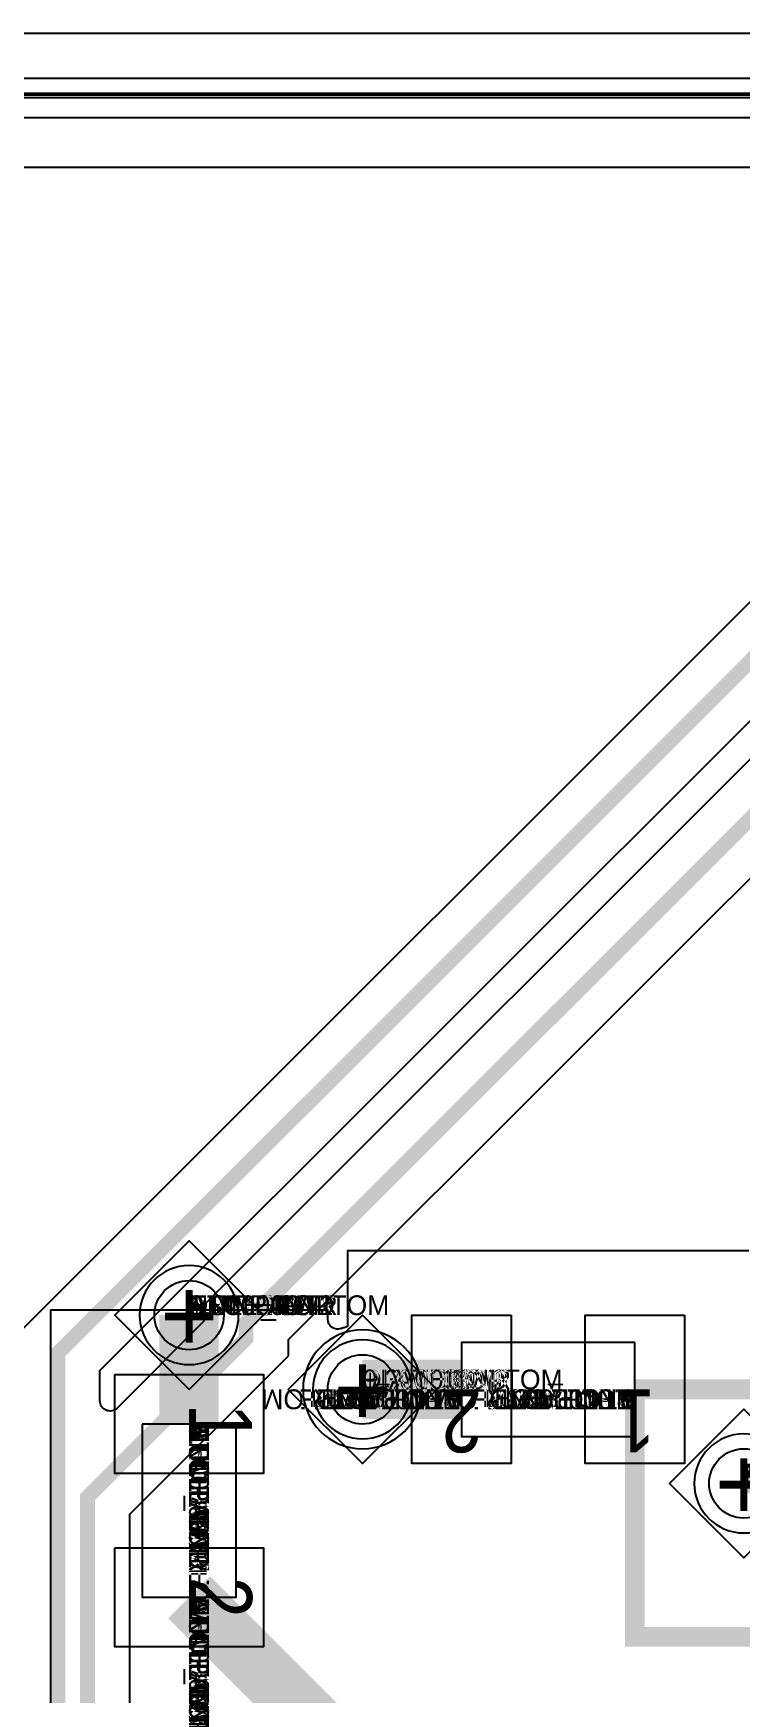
# Model space of a CAD drawing. Extents: x 0 to 323, y 0 to 320.
# Drawn here: x 10.93 to 18.07, y 101.43 to 118.2 of the extents above; entities that cross this region are included whole.
import ezdxf
from ezdxf.enums import TextEntityAlignment as Align

# ---------------------------------------------------------------- set-up
doc = ezdxf.new("R2010")
doc.units = 0
doc.header["$MEASUREMENT"] = 0
doc.layers.get('0').update_dxf_attribs({"linetype": 'CONTINUOUS'})
for name, color, linetype in [('BOARD_GEOMETRY_OUTLINE', 1, 'CONTINUOUS'), ('CDN_FIGURES', 7, 'CONTINUOUS'), ('ETCH_BOTTOM', 7, 'CONTINUOUS'), ('ETCH_GND', 3, 'CONTINUOUS'), ('ETCH_INT1', 4, 'CONTINUOUS'), ('ETCH_INT2', 5, 'CONTINUOUS'), ('ETCH_PWR', 6, 'CONTINUOUS'), ('ETCH_TOP', 2, 'CONTINUOUS'), ('MANUFACTURING_NCLEGEND-1-6', 8, 'CONTINUOUS'), ('PACKAGE_GEOMETRY_ASSEMBLY_TOP', 11, 'CONTINUOUS'), ('PACKAGE_GEOMETRY_PIN_NUMBER', 9, 'CONTINUOUS')]:
    doc.layers.add(name, color=color, linetype=linetype)

# ---------------------------------------------------------------- blocks, each defined once
blk = doc.blocks.new('PAD_INFO')
for tag in ['SHAPE_TYPE', 'PAD_HEIGHT', 'PAD_LAYER', 'PAD_TYPE', 'PAD_WIDTH']:
    blk.add_attdef(tag, (0, 0), '', height=0.2)
at = {"flags": 2}
blk.add_attdef('CDN_TYPE', (0, 0), '', height=0.2, dxfattribs=at)
blk = doc.blocks.new('DRILL_INFO')
at = {"flags": 2}
blk.add_attdef('CDN_TYPE', (0, 0), '', height=0.2, dxfattribs=at)
for tag in ['FSHAPE', 'FCHAR', 'DRILL_HEIGHT', 'DIAMETER', 'PLATED', 'DRILL_WIDTH']:
    blk.add_attdef(tag, (0, 0), '', height=0.2)
blk = doc.blocks.new('VIA0700X0300')
at = {"layer": 'ETCH_BOTTOM'}
blk.add_circle((0, 0), 0.35, dxfattribs=at)
at = {"layer": 'ETCH_GND'}
blk.add_circle((0, 0), 0.35, dxfattribs=at)
at = {"layer": 'ETCH_INT1'}
blk.add_circle((0, 0), 0.35, dxfattribs=at)
at = {"layer": 'ETCH_INT2'}
blk.add_circle((0, 0), 0.35, dxfattribs=at)
at = {"layer": 'ETCH_PWR'}
blk.add_circle((0, 0), 0.35, dxfattribs=at)
at = {"layer": 'ETCH_TOP'}
blk.add_circle((0, 0), 0.35, dxfattribs=at)
ref = blk.add_blockref('PAD_INFO', (0, 0))
ref.add_attrib('PAD_LAYER', 'ETCH_TOP', (0, 0), dxfattribs={"height": 0.2})
ref.add_attrib('SHAPE_TYPE', 'NULL', (0, 0), dxfattribs={"height": 0.2})
ref.add_attrib('PAD_TYPE', 'ANTIPAD', (0, 0), dxfattribs={"height": 0.2})
ref.add_attrib('PAD_WIDTH', '0.000000', (0, 0), dxfattribs={"height": 0.2})
ref.add_attrib('PAD_HEIGHT', '0.000000', (0, 0), dxfattribs={"height": 0.2})
ref = blk.add_blockref('PAD_INFO', (0, 0))
ref.add_attrib('PAD_LAYER', 'ETCH_GND', (0, 0), dxfattribs={"height": 0.2})
ref.add_attrib('SHAPE_TYPE', 'NULL', (0, 0), dxfattribs={"height": 0.2})
ref.add_attrib('PAD_TYPE', 'ANTIPAD', (0, 0), dxfattribs={"height": 0.2})
ref.add_attrib('PAD_WIDTH', '0.000000', (0, 0), dxfattribs={"height": 0.2})
ref.add_attrib('PAD_HEIGHT', '0.000000', (0, 0), dxfattribs={"height": 0.2})
ref = blk.add_blockref('PAD_INFO', (0, 0))
ref.add_attrib('PAD_LAYER', 'ETCH_INT1', (0, 0), dxfattribs={"height": 0.2})
ref.add_attrib('SHAPE_TYPE', 'NULL', (0, 0), dxfattribs={"height": 0.2})
ref.add_attrib('PAD_TYPE', 'ANTIPAD', (0, 0), dxfattribs={"height": 0.2})
ref.add_attrib('PAD_WIDTH', '0.000000', (0, 0), dxfattribs={"height": 0.2})
ref.add_attrib('PAD_HEIGHT', '0.000000', (0, 0), dxfattribs={"height": 0.2})
ref = blk.add_blockref('PAD_INFO', (0, 0))
ref.add_attrib('PAD_LAYER', 'ETCH_INT2', (0, 0), dxfattribs={"height": 0.2})
ref.add_attrib('SHAPE_TYPE', 'NULL', (0, 0), dxfattribs={"height": 0.2})
ref.add_attrib('PAD_TYPE', 'ANTIPAD', (0, 0), dxfattribs={"height": 0.2})
ref.add_attrib('PAD_WIDTH', '0.000000', (0, 0), dxfattribs={"height": 0.2})
ref.add_attrib('PAD_HEIGHT', '0.000000', (0, 0), dxfattribs={"height": 0.2})
ref = blk.add_blockref('PAD_INFO', (0, 0))
ref.add_attrib('PAD_LAYER', 'ETCH_PWR', (0, 0), dxfattribs={"height": 0.2})
ref.add_attrib('SHAPE_TYPE', 'NULL', (0, 0), dxfattribs={"height": 0.2})
ref.add_attrib('PAD_TYPE', 'ANTIPAD', (0, 0), dxfattribs={"height": 0.2})
ref.add_attrib('PAD_WIDTH', '0.000000', (0, 0), dxfattribs={"height": 0.2})
ref.add_attrib('PAD_HEIGHT', '0.000000', (0, 0), dxfattribs={"height": 0.2})
ref = blk.add_blockref('PAD_INFO', (0, 0))
ref.add_attrib('PAD_LAYER', 'ETCH_BOTTOM', (0, 0), dxfattribs={"height": 0.2})
ref.add_attrib('SHAPE_TYPE', 'NULL', (0, 0), dxfattribs={"height": 0.2})
ref.add_attrib('PAD_TYPE', 'ANTIPAD', (0, 0), dxfattribs={"height": 0.2})
ref.add_attrib('PAD_WIDTH', '0.000000', (0, 0), dxfattribs={"height": 0.2})
ref.add_attrib('PAD_HEIGHT', '0.000000', (0, 0), dxfattribs={"height": 0.2})
ref = blk.add_blockref('PAD_INFO', (0, 0))
ref.add_attrib('PAD_LAYER', 'ETCH_TOP', (0, 0), dxfattribs={"height": 0.2})
ref.add_attrib('SHAPE_TYPE', 'NULL', (0, 0), dxfattribs={"height": 0.2})
ref.add_attrib('PAD_TYPE', 'THERMAL', (0, 0), dxfattribs={"height": 0.2})
ref.add_attrib('PAD_WIDTH', '0.000000', (0, 0), dxfattribs={"height": 0.2})
ref.add_attrib('PAD_HEIGHT', '0.000000', (0, 0), dxfattribs={"height": 0.2})
ref = blk.add_blockref('PAD_INFO', (0, 0))
ref.add_attrib('PAD_LAYER', 'ETCH_GND', (0, 0), dxfattribs={"height": 0.2})
ref.add_attrib('SHAPE_TYPE', 'NULL', (0, 0), dxfattribs={"height": 0.2})
ref.add_attrib('PAD_TYPE', 'THERMAL', (0, 0), dxfattribs={"height": 0.2})
ref.add_attrib('PAD_WIDTH', '0.000000', (0, 0), dxfattribs={"height": 0.2})
ref.add_attrib('PAD_HEIGHT', '0.000000', (0, 0), dxfattribs={"height": 0.2})
ref = blk.add_blockref('PAD_INFO', (0, 0))
ref.add_attrib('PAD_LAYER', 'ETCH_INT1', (0, 0), dxfattribs={"height": 0.2})
ref.add_attrib('SHAPE_TYPE', 'NULL', (0, 0), dxfattribs={"height": 0.2})
ref.add_attrib('PAD_TYPE', 'THERMAL', (0, 0), dxfattribs={"height": 0.2})
ref.add_attrib('PAD_WIDTH', '0.000000', (0, 0), dxfattribs={"height": 0.2})
ref.add_attrib('PAD_HEIGHT', '0.000000', (0, 0), dxfattribs={"height": 0.2})
ref = blk.add_blockref('PAD_INFO', (0, 0))
ref.add_attrib('PAD_LAYER', 'ETCH_INT2', (0, 0), dxfattribs={"height": 0.2})
ref.add_attrib('SHAPE_TYPE', 'NULL', (0, 0), dxfattribs={"height": 0.2})
ref.add_attrib('PAD_TYPE', 'THERMAL', (0, 0), dxfattribs={"height": 0.2})
ref.add_attrib('PAD_WIDTH', '0.000000', (0, 0), dxfattribs={"height": 0.2})
ref.add_attrib('PAD_HEIGHT', '0.000000', (0, 0), dxfattribs={"height": 0.2})
ref = blk.add_blockref('PAD_INFO', (0, 0))
ref.add_attrib('PAD_LAYER', 'ETCH_PWR', (0, 0), dxfattribs={"height": 0.2})
ref.add_attrib('SHAPE_TYPE', 'NULL', (0, 0), dxfattribs={"height": 0.2})
ref.add_attrib('PAD_TYPE', 'THERMAL', (0, 0), dxfattribs={"height": 0.2})
ref.add_attrib('PAD_WIDTH', '0.000000', (0, 0), dxfattribs={"height": 0.2})
ref.add_attrib('PAD_HEIGHT', '0.000000', (0, 0), dxfattribs={"height": 0.2})
ref = blk.add_blockref('PAD_INFO', (0, 0))
ref.add_attrib('PAD_LAYER', 'ETCH_BOTTOM', (0, 0), dxfattribs={"height": 0.2})
ref.add_attrib('SHAPE_TYPE', 'NULL', (0, 0), dxfattribs={"height": 0.2})
ref.add_attrib('PAD_TYPE', 'THERMAL', (0, 0), dxfattribs={"height": 0.2})
ref.add_attrib('PAD_WIDTH', '0.000000', (0, 0), dxfattribs={"height": 0.2})
ref.add_attrib('PAD_HEIGHT', '0.000000', (0, 0), dxfattribs={"height": 0.2})
ref = blk.add_blockref('PAD_INFO', (0, 0))
ref.add_attrib('PAD_LAYER', 'ETCH_TOP', (0, 0), dxfattribs={"height": 0.2})
ref.add_attrib('SHAPE_TYPE', 'CIRCLE', (0, 0), dxfattribs={"height": 0.2})
ref.add_attrib('PAD_TYPE', 'REGULAR', (0, 0), dxfattribs={"height": 0.2})
ref.add_attrib('PAD_WIDTH', '0.700000', (0, 0), dxfattribs={"height": 0.2})
ref.add_attrib('PAD_HEIGHT', '0.700000', (0, 0), dxfattribs={"height": 0.2})
ref = blk.add_blockref('PAD_INFO', (0, 0))
ref.add_attrib('PAD_LAYER', 'ETCH_GND', (0, 0), dxfattribs={"height": 0.2})
ref.add_attrib('SHAPE_TYPE', 'CIRCLE', (0, 0), dxfattribs={"height": 0.2})
ref.add_attrib('PAD_TYPE', 'REGULAR', (0, 0), dxfattribs={"height": 0.2})
ref.add_attrib('PAD_WIDTH', '0.700000', (0, 0), dxfattribs={"height": 0.2})
ref.add_attrib('PAD_HEIGHT', '0.700000', (0, 0), dxfattribs={"height": 0.2})
ref = blk.add_blockref('PAD_INFO', (0, 0))
ref.add_attrib('PAD_LAYER', 'ETCH_INT1', (0, 0), dxfattribs={"height": 0.2})
ref.add_attrib('SHAPE_TYPE', 'CIRCLE', (0, 0), dxfattribs={"height": 0.2})
ref.add_attrib('PAD_TYPE', 'REGULAR', (0, 0), dxfattribs={"height": 0.2})
ref.add_attrib('PAD_WIDTH', '0.700000', (0, 0), dxfattribs={"height": 0.2})
ref.add_attrib('PAD_HEIGHT', '0.700000', (0, 0), dxfattribs={"height": 0.2})
ref = blk.add_blockref('PAD_INFO', (0, 0))
ref.add_attrib('PAD_LAYER', 'ETCH_INT2', (0, 0), dxfattribs={"height": 0.2})
ref.add_attrib('SHAPE_TYPE', 'CIRCLE', (0, 0), dxfattribs={"height": 0.2})
ref.add_attrib('PAD_TYPE', 'REGULAR', (0, 0), dxfattribs={"height": 0.2})
ref.add_attrib('PAD_WIDTH', '0.700000', (0, 0), dxfattribs={"height": 0.2})
ref.add_attrib('PAD_HEIGHT', '0.700000', (0, 0), dxfattribs={"height": 0.2})
ref = blk.add_blockref('PAD_INFO', (0, 0))
ref.add_attrib('PAD_LAYER', 'ETCH_PWR', (0, 0), dxfattribs={"height": 0.2})
ref.add_attrib('SHAPE_TYPE', 'CIRCLE', (0, 0), dxfattribs={"height": 0.2})
ref.add_attrib('PAD_TYPE', 'REGULAR', (0, 0), dxfattribs={"height": 0.2})
ref.add_attrib('PAD_WIDTH', '0.700000', (0, 0), dxfattribs={"height": 0.2})
ref.add_attrib('PAD_HEIGHT', '0.700000', (0, 0), dxfattribs={"height": 0.2})
ref = blk.add_blockref('PAD_INFO', (0, 0))
ref.add_attrib('PAD_LAYER', 'ETCH_BOTTOM', (0, 0), dxfattribs={"height": 0.2})
ref.add_attrib('SHAPE_TYPE', 'CIRCLE', (0, 0), dxfattribs={"height": 0.2})
ref.add_attrib('PAD_TYPE', 'REGULAR', (0, 0), dxfattribs={"height": 0.2})
ref.add_attrib('PAD_WIDTH', '0.700000', (0, 0), dxfattribs={"height": 0.2})
ref.add_attrib('PAD_HEIGHT', '0.700000', (0, 0), dxfattribs={"height": 0.2})
ref = blk.add_blockref('DRILL_INFO', (0, 0))
ref.add_attrib('DIAMETER', '0.300000', (0, 0), dxfattribs={"height": 0.2})
ref.add_attrib('PLATED', 'PLATED', (0, 0), dxfattribs={"height": 0.2})
ref.add_attrib('FSHAPE', 'DIAMOND', (0, 0), dxfattribs={"height": 0.2})
ref.add_attrib('FCHAR', '+', (0, 0), dxfattribs={"height": 0.2})
ref.add_attrib('DRILL_WIDTH', '1.500000', (0, 0), dxfattribs={"height": 0.2})
ref.add_attrib('DRILL_HEIGHT', '1.500000', (0, 0), dxfattribs={"height": 0.2})
for tag in ['CDN_TYPE', 'PIN']:
    blk.add_attdef(tag, (0, 0), '', height=0.2)
at = {"flags": 2}
for tag in ['PSTKNAME', 'BBV']:
    blk.add_attdef(tag, (0, 0), '', height=0.2, dxfattribs=at)
blk = doc.blocks.new('FIGURE_DIAMOND')
at = {"layer": 'CDN_FIGURES'}
blk.add_lwpolyline([(-0.5, 0), (0, 0.5), (0.5, 0), (0, -0.5)], close=True, dxfattribs=at)
blk = doc.blocks.new('RC1000X1500TS')
at = {"layer": 'ETCH_TOP'}
blk.add_lwpolyline([(-0.5, -0.75), (-0.5, 0.75), (0.5, 0.75), (0.5, -0.75)], close=True, dxfattribs=at)
ref = blk.add_blockref('PAD_INFO', (0, 0))
ref.add_attrib('PAD_LAYER', 'ETCH_TOP', (0, 0), dxfattribs={"height": 0.2})
ref.add_attrib('SHAPE_TYPE', 'NULL', (0, 0), dxfattribs={"height": 0.2})
ref.add_attrib('PAD_TYPE', 'ANTIPAD', (0, 0), dxfattribs={"height": 0.2})
ref.add_attrib('PAD_WIDTH', '0.000000', (0, 0), dxfattribs={"height": 0.2})
ref.add_attrib('PAD_HEIGHT', '0.000000', (0, 0), dxfattribs={"height": 0.2})
ref = blk.add_blockref('PAD_INFO', (0, 0))
ref.add_attrib('PAD_LAYER', 'ETCH_GND', (0, 0), dxfattribs={"height": 0.2})
ref.add_attrib('SHAPE_TYPE', 'NULL', (0, 0), dxfattribs={"height": 0.2})
ref.add_attrib('PAD_TYPE', 'ANTIPAD', (0, 0), dxfattribs={"height": 0.2})
ref.add_attrib('PAD_WIDTH', '0.000000', (0, 0), dxfattribs={"height": 0.2})
ref.add_attrib('PAD_HEIGHT', '0.000000', (0, 0), dxfattribs={"height": 0.2})
ref = blk.add_blockref('PAD_INFO', (0, 0))
ref.add_attrib('PAD_LAYER', 'ETCH_INT1', (0, 0), dxfattribs={"height": 0.2})
ref.add_attrib('SHAPE_TYPE', 'NULL', (0, 0), dxfattribs={"height": 0.2})
ref.add_attrib('PAD_TYPE', 'ANTIPAD', (0, 0), dxfattribs={"height": 0.2})
ref.add_attrib('PAD_WIDTH', '0.000000', (0, 0), dxfattribs={"height": 0.2})
ref.add_attrib('PAD_HEIGHT', '0.000000', (0, 0), dxfattribs={"height": 0.2})
ref = blk.add_blockref('PAD_INFO', (0, 0))
ref.add_attrib('PAD_LAYER', 'ETCH_INT2', (0, 0), dxfattribs={"height": 0.2})
ref.add_attrib('SHAPE_TYPE', 'NULL', (0, 0), dxfattribs={"height": 0.2})
ref.add_attrib('PAD_TYPE', 'ANTIPAD', (0, 0), dxfattribs={"height": 0.2})
ref.add_attrib('PAD_WIDTH', '0.000000', (0, 0), dxfattribs={"height": 0.2})
ref.add_attrib('PAD_HEIGHT', '0.000000', (0, 0), dxfattribs={"height": 0.2})
ref = blk.add_blockref('PAD_INFO', (0, 0))
ref.add_attrib('PAD_LAYER', 'ETCH_PWR', (0, 0), dxfattribs={"height": 0.2})
ref.add_attrib('SHAPE_TYPE', 'NULL', (0, 0), dxfattribs={"height": 0.2})
ref.add_attrib('PAD_TYPE', 'ANTIPAD', (0, 0), dxfattribs={"height": 0.2})
ref.add_attrib('PAD_WIDTH', '0.000000', (0, 0), dxfattribs={"height": 0.2})
ref.add_attrib('PAD_HEIGHT', '0.000000', (0, 0), dxfattribs={"height": 0.2})
ref = blk.add_blockref('PAD_INFO', (0, 0))
ref.add_attrib('PAD_LAYER', 'ETCH_BOTTOM', (0, 0), dxfattribs={"height": 0.2})
ref.add_attrib('SHAPE_TYPE', 'NULL', (0, 0), dxfattribs={"height": 0.2})
ref.add_attrib('PAD_TYPE', 'ANTIPAD', (0, 0), dxfattribs={"height": 0.2})
ref.add_attrib('PAD_WIDTH', '0.000000', (0, 0), dxfattribs={"height": 0.2})
ref.add_attrib('PAD_HEIGHT', '0.000000', (0, 0), dxfattribs={"height": 0.2})
ref = blk.add_blockref('PAD_INFO', (0, 0))
ref.add_attrib('PAD_LAYER', 'ETCH_TOP', (0, 0), dxfattribs={"height": 0.2})
ref.add_attrib('SHAPE_TYPE', 'NULL', (0, 0), dxfattribs={"height": 0.2})
ref.add_attrib('PAD_TYPE', 'THERMAL', (0, 0), dxfattribs={"height": 0.2})
ref.add_attrib('PAD_WIDTH', '0.000000', (0, 0), dxfattribs={"height": 0.2})
ref.add_attrib('PAD_HEIGHT', '0.000000', (0, 0), dxfattribs={"height": 0.2})
ref = blk.add_blockref('PAD_INFO', (0, 0))
ref.add_attrib('PAD_LAYER', 'ETCH_GND', (0, 0), dxfattribs={"height": 0.2})
ref.add_attrib('SHAPE_TYPE', 'NULL', (0, 0), dxfattribs={"height": 0.2})
ref.add_attrib('PAD_TYPE', 'THERMAL', (0, 0), dxfattribs={"height": 0.2})
ref.add_attrib('PAD_WIDTH', '0.000000', (0, 0), dxfattribs={"height": 0.2})
ref.add_attrib('PAD_HEIGHT', '0.000000', (0, 0), dxfattribs={"height": 0.2})
ref = blk.add_blockref('PAD_INFO', (0, 0))
ref.add_attrib('PAD_LAYER', 'ETCH_INT1', (0, 0), dxfattribs={"height": 0.2})
ref.add_attrib('SHAPE_TYPE', 'NULL', (0, 0), dxfattribs={"height": 0.2})
ref.add_attrib('PAD_TYPE', 'THERMAL', (0, 0), dxfattribs={"height": 0.2})
ref.add_attrib('PAD_WIDTH', '0.000000', (0, 0), dxfattribs={"height": 0.2})
ref.add_attrib('PAD_HEIGHT', '0.000000', (0, 0), dxfattribs={"height": 0.2})
ref = blk.add_blockref('PAD_INFO', (0, 0))
ref.add_attrib('PAD_LAYER', 'ETCH_INT2', (0, 0), dxfattribs={"height": 0.2})
ref.add_attrib('SHAPE_TYPE', 'NULL', (0, 0), dxfattribs={"height": 0.2})
ref.add_attrib('PAD_TYPE', 'THERMAL', (0, 0), dxfattribs={"height": 0.2})
ref.add_attrib('PAD_WIDTH', '0.000000', (0, 0), dxfattribs={"height": 0.2})
ref.add_attrib('PAD_HEIGHT', '0.000000', (0, 0), dxfattribs={"height": 0.2})
ref = blk.add_blockref('PAD_INFO', (0, 0))
ref.add_attrib('PAD_LAYER', 'ETCH_PWR', (0, 0), dxfattribs={"height": 0.2})
ref.add_attrib('SHAPE_TYPE', 'NULL', (0, 0), dxfattribs={"height": 0.2})
ref.add_attrib('PAD_TYPE', 'THERMAL', (0, 0), dxfattribs={"height": 0.2})
ref.add_attrib('PAD_WIDTH', '0.000000', (0, 0), dxfattribs={"height": 0.2})
ref.add_attrib('PAD_HEIGHT', '0.000000', (0, 0), dxfattribs={"height": 0.2})
ref = blk.add_blockref('PAD_INFO', (0, 0))
ref.add_attrib('PAD_LAYER', 'ETCH_BOTTOM', (0, 0), dxfattribs={"height": 0.2})
ref.add_attrib('SHAPE_TYPE', 'NULL', (0, 0), dxfattribs={"height": 0.2})
ref.add_attrib('PAD_TYPE', 'THERMAL', (0, 0), dxfattribs={"height": 0.2})
ref.add_attrib('PAD_WIDTH', '0.000000', (0, 0), dxfattribs={"height": 0.2})
ref.add_attrib('PAD_HEIGHT', '0.000000', (0, 0), dxfattribs={"height": 0.2})
ref = blk.add_blockref('PAD_INFO', (0, 0))
ref.add_attrib('PAD_LAYER', 'ETCH_GND', (0, 0), dxfattribs={"height": 0.2})
ref.add_attrib('SHAPE_TYPE', 'NULL', (0, 0), dxfattribs={"height": 0.2})
ref.add_attrib('PAD_TYPE', 'REGULAR', (0, 0), dxfattribs={"height": 0.2})
ref.add_attrib('PAD_WIDTH', '0.000000', (0, 0), dxfattribs={"height": 0.2})
ref.add_attrib('PAD_HEIGHT', '0.000000', (0, 0), dxfattribs={"height": 0.2})
ref = blk.add_blockref('PAD_INFO', (0, 0))
ref.add_attrib('PAD_LAYER', 'ETCH_INT1', (0, 0), dxfattribs={"height": 0.2})
ref.add_attrib('SHAPE_TYPE', 'NULL', (0, 0), dxfattribs={"height": 0.2})
ref.add_attrib('PAD_TYPE', 'REGULAR', (0, 0), dxfattribs={"height": 0.2})
ref.add_attrib('PAD_WIDTH', '0.000000', (0, 0), dxfattribs={"height": 0.2})
ref.add_attrib('PAD_HEIGHT', '0.000000', (0, 0), dxfattribs={"height": 0.2})
ref = blk.add_blockref('PAD_INFO', (0, 0))
ref.add_attrib('PAD_LAYER', 'ETCH_INT2', (0, 0), dxfattribs={"height": 0.2})
ref.add_attrib('SHAPE_TYPE', 'NULL', (0, 0), dxfattribs={"height": 0.2})
ref.add_attrib('PAD_TYPE', 'REGULAR', (0, 0), dxfattribs={"height": 0.2})
ref.add_attrib('PAD_WIDTH', '0.000000', (0, 0), dxfattribs={"height": 0.2})
ref.add_attrib('PAD_HEIGHT', '0.000000', (0, 0), dxfattribs={"height": 0.2})
ref = blk.add_blockref('PAD_INFO', (0, 0))
ref.add_attrib('PAD_LAYER', 'ETCH_PWR', (0, 0), dxfattribs={"height": 0.2})
ref.add_attrib('SHAPE_TYPE', 'NULL', (0, 0), dxfattribs={"height": 0.2})
ref.add_attrib('PAD_TYPE', 'REGULAR', (0, 0), dxfattribs={"height": 0.2})
ref.add_attrib('PAD_WIDTH', '0.000000', (0, 0), dxfattribs={"height": 0.2})
ref.add_attrib('PAD_HEIGHT', '0.000000', (0, 0), dxfattribs={"height": 0.2})
ref = blk.add_blockref('PAD_INFO', (0, 0))
ref.add_attrib('PAD_LAYER', 'ETCH_BOTTOM', (0, 0), dxfattribs={"height": 0.2})
ref.add_attrib('SHAPE_TYPE', 'NULL', (0, 0), dxfattribs={"height": 0.2})
ref.add_attrib('PAD_TYPE', 'REGULAR', (0, 0), dxfattribs={"height": 0.2})
ref.add_attrib('PAD_WIDTH', '0.000000', (0, 0), dxfattribs={"height": 0.2})
ref.add_attrib('PAD_HEIGHT', '0.000000', (0, 0), dxfattribs={"height": 0.2})
ref = blk.add_blockref('DRILL_INFO', (0, 0))
ref.add_attrib('DIAMETER', '0.000000', (0, 0), dxfattribs={"height": 0.2})
ref.add_attrib('PLATED', 'PLATED', (0, 0), dxfattribs={"height": 0.2})
ref.add_attrib('FSHAPE', 'NULL', (0, 0), dxfattribs={"height": 0.2})
ref.add_attrib('DRILL_WIDTH', '0.000000', (0, 0), dxfattribs={"height": 0.2})
ref.add_attrib('DRILL_HEIGHT', '0.000000', (0, 0), dxfattribs={"height": 0.2})
ref = blk.add_blockref('PAD_INFO', (0, 0))
ref.add_attrib('PAD_LAYER', 'ETCH_TOP', (0, 0), dxfattribs={"height": 0.2})
ref.add_attrib('SHAPE_TYPE', 'RECTANGLE', (0, 0), dxfattribs={"height": 0.2})
ref.add_attrib('PAD_TYPE', 'REGULAR', (0, 0), dxfattribs={"height": 0.2})
ref.add_attrib('PAD_WIDTH', '1.000000', (0, 0), dxfattribs={"height": 0.2})
ref.add_attrib('PAD_HEIGHT', '1.500000', (0, 0), dxfattribs={"height": 0.2})
for tag in ['CDN_TYPE', 'PIN']:
    blk.add_attdef(tag, (0, 0), '', height=0.2)
at = {"flags": 2}
for tag in ['PSTKNAME', 'BBV']:
    blk.add_attdef(tag, (0, 0), '', height=0.2, dxfattribs=at)
blk = doc.blocks.new('F56')
at = {"layer": 'PACKAGE_GEOMETRY_ASSEMBLY_TOP'}
blk.add_lwpolyline([(0, -0.475), (1.75, -0.475), (1.75, 0.475), (0, 0.475)], close=True, dxfattribs=at)
at = {"layer": 'ETCH_TOP'}
ref = blk.add_blockref('RC1000X1500TS', (0, 0), dxfattribs=at)
ref.add_attrib('CDN_TYPE', 'PIN', (0, 0), dxfattribs={"height": 0.2})
ref.add_attrib('PIN', '1', (0, 0), dxfattribs={"height": 0.2})
ref = blk.add_blockref('RC1000X1500TS', (1.75, 0), dxfattribs=at)
ref.add_attrib('CDN_TYPE', 'PIN', (0, 0), dxfattribs={"height": 0.2})
ref.add_attrib('PIN', '2', (0, 0), dxfattribs={"height": 0.2})
at = {"flags": 2}
for tag in ['SYMBOL_TYPE', 'CDN_TYPE', 'REFDES']:
    blk.add_attdef(tag, (0, 0), '', height=0.2, dxfattribs=at)

msp = doc.modelspace()

# ---------------------------------------------------------------- linework, layer by layer
at = {"layer": 'BOARD_GEOMETRY_OUTLINE'}
msp.add_lwpolyline([(0, 116.6), (0, 118.2), (190.2, 118.2), (190.2, 0), (0, 0), (0, 118.2)], dxfattribs=at)
at = {"layer": 'ETCH_BOTTOM'}
msp.add_lwpolyline([(0.135, 0.375), (0.135, 117.746), (189.669, 117.746), (189.669, 0.375)], close=True, dxfattribs=at)
for points, format in [([(10.75, 105.042), (19.195, 113.487, 0.448627)], "xyb"), ([(27.52, 112, 0.15, 0.15, 0), (26.395, 113.125, 0.15, 0.15, 0), (19.434, 113.125, 0.15, 0.15, 0), (11.175, 104.866, 0.15, 0.15, 0), (11.175, 70.664, 0.15, 0.15, 0), (13.966, 67.873, 0.15, 0.15, 0), (18.023, 67.873, 0.15, 0.15, 0), (18.77, 68.62, 0.15, 0.15, 0), (20.43, 68.62, 0.15, 0.15, 0)], "xyseb"), ([(13.113, 69.763, 0.15, 0.15, 0), (13.113, 71.937, 0.15, 0.15, 0), (11.475, 73.575, 0.15, 0.15, 0), (11.475, 103.412, 0.15, 0.15, 0), (13.075, 105.012, 0.15, 0.15, 0), (13.075, 105.175, 0.15, 0.15, 0), (19.9, 112, 0.15, 0.15, 0)], "xyseb")]:
    msp.add_lwpolyline(points, format=format, dxfattribs=at)
for points in [[(11.773, 104.311, -0.668179), (11.6, 104.383), (11.6, 104.69), (18.628, 111.718, -0.569037), (18.797, 111.675, 0.022801), (18.831, 111.576), (18.843, 111.545), (12.65, 105.351), (12.65, 105.188)], [(14.25, 105.1, 1), (14.25, 103.9, 1)]]:
    msp.add_lwpolyline(points, format="xyb", close=True, dxfattribs=at)
msp.add_lwpolyline([(19.445, 110.943), (13.5, 104.999), (13.5, 104.836), (11.9, 103.236), (11.9, 84.85)], dxfattribs=at)
at = {"layer": 'ETCH_GND'}
msp.add_lwpolyline([(189.5, 0.35), (0.1, 0.35), (0.1, 117.55), (189.5, 117.55)], close=True, dxfattribs=at)
msp.add_lwpolyline([(14.75, 104.5, 1), (13.75, 104.5, 1)], format="xyb", close=True, dxfattribs=at)
at = {"layer": 'ETCH_INT1'}
msp.add_lwpolyline([(189.747, 0.331), (0.416, 0.331), (0.416, 117.577), (189.747, 117.577)], close=True, dxfattribs=at)
msp.add_lwpolyline([(14.85, 104.5, 1), (13.65, 104.5, 1)], format="xyb", close=True, dxfattribs=at)
at = {"layer": 'ETCH_INT2'}
msp.add_lwpolyline([(189.88, 0.665), (0.485, 0.665), (0.485, 117.596), (189.88, 117.596)], close=True, dxfattribs=at)
msp.add_lwpolyline([(14.75, 104.5, 1), (13.75, 104.5, 1)], format="xyb", close=True, dxfattribs=at)
at = {"layer": 'ETCH_PWR'}
msp.add_lwpolyline([(0.25, 36.85), (0.25, 117.35), (188.75, 117.35)], dxfattribs=at)
for points in [[(13, 105.25, 1), (12, 105.25, 1)], [(18.6, 103.55, 1), (17.6, 103.55, 1)]]:
    msp.add_lwpolyline(points, format="xyb", close=True, dxfattribs=at)
at = {"layer": 'ETCH_TOP'}
msp.add_lwpolyline([(1.266, 57.042), (1.266, 116.848), (46.35, 116.848)], dxfattribs=at)
for points, format in [([(18.15, 105.9), (14.1, 105.9), (14.1, 105.134), (14.064, 105.123, 0.011604), (14.035, 105.114, -0.516651), (13.9, 105.209), (13.9, 105.3), (11.1, 105.3), (11.1, 101.25)], "xyb"), ([(12.5, 104.15, 0.6, 0.6, 0), (12.5, 105.25, 0.6, 0.6, 0)], "xyseb"), ([(15.25, 104.5, 0.6, 0.6, 0), (14.25, 104.5, 0.6, 0.6, 0)], "xyseb"), ([(17, 104.5, 0.2, 0.2, 0), (19.5, 104.5, 0.2, 0.2, 0)], "xyseb"), ([(17, 104.5, 0.2, 0.2, 0), (17, 102, 0.2, 0.2, 0), (19.36, 102, 0.2, 0.2, 0), (23.725, 97.635, 0.2, 0.2, 0), (24.6, 96.76, 0.2, 0.2, 0), (24.6, 89.35, 0.2, 0.2, 0), (24.995, 88.955, 0.2, 0.2, 0), (24.995, 85.794, 0.2, 0.2, 0), (23.3, 84.099, 0.2, 0.2, 0), (23.3, 77.873, 0.2, 0.2, 0), (25.473, 75.7, 0.2, 0.2, 0), (26.139, 75.7, 0.2, 0.2, 0), (26.147, 75.692, 0.2, 0.2, 0)], "xyseb"), ([(19.5, 103.55, 0.2, 0.2, 0), (18.1, 103.55, 0.2, 0.2, 0)], "xyseb"), ([(14.4, 99.65, 0.6, 0.6, 0), (14.4, 100.5, 0.6, 0.6, 0), (12.5, 102.4, 0.6, 0.6, 0)], "xyseb")]:
    msp.add_lwpolyline(points, format=format, dxfattribs=at)

# ---------------------------------------------------------------- block references
for p, rotation in [((17, 104.5), 180), ((12.5, 104.15), 270)]:
    msp.add_blockref('F56', p, dxfattribs=dict(rotation=rotation))
for p in [(12.5, 105.25), (14.25, 104.5), (18.1, 103.55)]:
    msp.add_blockref('VIA0700X0300', p, dxfattribs=at)
at = {"layer": 'MANUFACTURING_NCLEGEND-1-6', "xscale": 1.5, "yscale": 1.5}
for p in [(12.5, 105.25), (14.25, 104.5), (18.1, 103.55)]:
    msp.add_blockref('FIGURE_DIAMOND', p, dxfattribs=at)

# ---------------------------------------------------------------- texts
at = {"layer": 'MANUFACTURING_NCLEGEND-1-6'}
for p in [(12.5, 105.25), (14.25, 104.5), (18.1, 103.55)]:
    msp.add_text('+', height=0.75, dxfattribs=at).set_placement(p, align=Align.MIDDLE_CENTER)
at = {"layer": 'PACKAGE_GEOMETRY_PIN_NUMBER', "width": 0.88}
for s, rotation, p in [('2', 180, (15.25, 104.5)), ('1', 180, (17, 104.5)), ('1', 270, (12.5, 104.15)), ('2', 270, (12.5, 102.4))]:
    msp.add_text(s, height=0.635, rotation=rotation, dxfattribs=at).set_placement(p, align=Align.CENTER)

doc.saveas('drawing.dxf')
